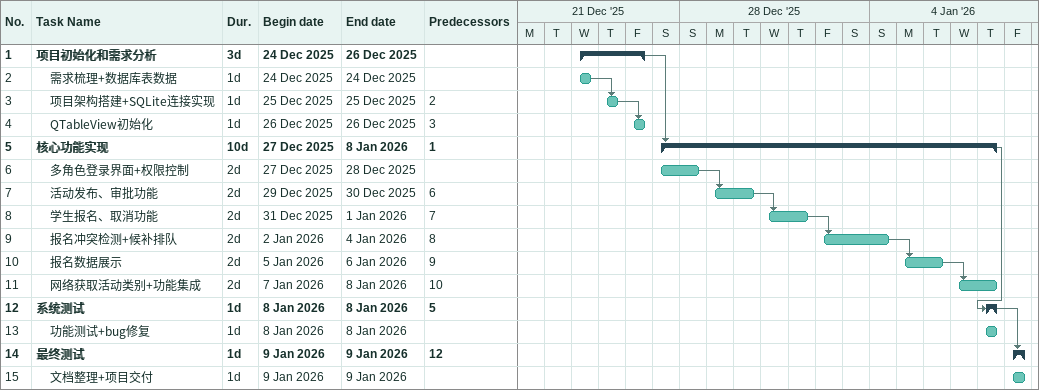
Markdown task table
| ID | Level | Task | Duration | Start | Finish | Predecessors |
|---|---|---|---|---|---|---|
| 1 | 1 | **项目初始化和需求分析** | 3d | 2025-12-24 | 2025-12-26 |  |
| 2 | 2 | 需求梳理+数据库表数据 | 1d | 2025-12-24 | 2025-12-24 |  |
| 3 | 2 | 项目架构搭建+SQLite连接实现 | 1d | 2025-12-25 | 2025-12-25 | 2 |
| 4 | 2 | QTableView初始化 | 1d | 2025-12-26 | 2025-12-26 | 3 |
| 5 | 1 | **核心功能实现** | 10d | 2025-12-27 | 2026-01-08 | 1 |
| 6 | 2 | 多角色登录界面+权限控制 | 2d | 2025-12-27 | 2025-12-28 |  |
| 7 | 2 | 活动发布、审批功能 | 2d | 2025-12-29 | 2025-12-30 | 6 |
| 8 | 2 | 学生报名、取消功能 | 2d | 2025-12-31 | 2026-01-01 | 7 |
| 9 | 2 | 报名冲突检测+候补排队 | 2d | 2026-01-02 | 2026-01-04 | 8 |
| 10 | 2 | 报名数据展示 | 2d | 2026-01-05 | 2026-01-06 | 9 |
| 11 | 2 | 网络获取活动类别+功能集成 | 2d | 2026-01-07 | 2026-01-08 | 10 |
| 12 | 1 | **系统测试** | 1d | 2026-01-08 | 2026-01-08 | 5 |
| 13 | 2 | 功能测试+bug修复 | 1d | 2026-01-08 | 2026-01-08 |  |
| 14 | 1 | **最终测试** | 1d | 2026-01-09 | 2026-01-09 | 12 |
| 15 | 2 | 文档整理+项目交付 | 1d | 2026-01-09 | 2026-01-09 |  |
